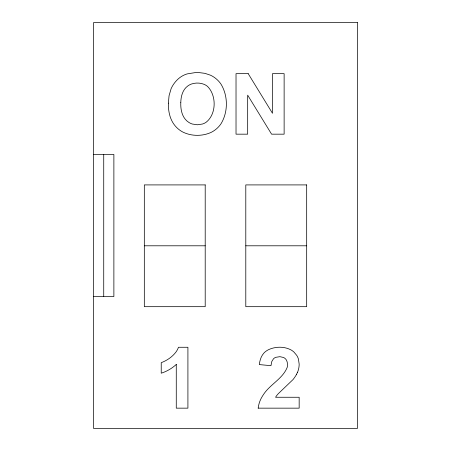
<?xml version="1.0" encoding="UTF-8"?>
<svg xmlns="http://www.w3.org/2000/svg" width="451" height="451" viewBox="0 0 451 451"><rect width="100%" height="100%" fill="white"/><g stroke="black" fill="none" stroke-linecap="round" stroke-linejoin="round"><path stroke-width="0.68" d="M297.48 372.357L296.313 374.713M93.582 154.468L113.877 154.468L113.877 296.532L93.582 296.532M144.32 245.795L205.205 245.795M245.795 245.795L306.68 245.795M258.197 408.155L299.165 408.155L299.165 397.258L275.561 397.258A20.177 20.177 0 0 1 277.805 394.253A17.95 17.95 0 0 1 278.414 393.571L292.958 379.635A36.931 36.931 0 0 0 296.33 374.719M176.268 364.414L176.268 408.155L187.915 408.155L187.915 347.27L178.466 347.27A19.483 19.483 0 0 1 176.087 351.87C172.395 356.848 167.005 360.518 161.232 362.677L161.232 373.202L162.304 372.836A40.269 40.269 0 0 0 176.29 364.442M103.73 154.468L103.73 296.532M258.164 408.149A28.447 28.447 0 0 1 262.217 396.508A26.953 26.953 0 0 1 263.136 395.065C269.608 384.596 282.54 379.015 287.174 367.43A10.762 10.762 0 0 0 287.518 364.769L287.214 362.097L286.503 360.253A6.438 6.438 0 0 0 285.37 358.765A6.737 6.737 0 0 0 283.538 357.485L279.919 356.673L275.741 357.327A7.148 7.148 0 0 0 273.52 358.754L271.784 361.533L270.978 365.688L259.325 364.583C259.799 360.411 261.061 356.127 263.982 352.992A13.536 13.536 0 0 1 265.893 351.301A19.269 19.269 0 0 1 268.83 349.536C275.781 346.424 284.372 346.329 291.137 349.987A16.208 16.208 0 0 1 293.973 352.101L296.713 355.349A15.12 15.12 0 0 1 298.432 359.058L299.165 364.109A20.797 20.797 0 0 1 297.497 372.363M168.386 103.138C168.246 109.813 169.317 116.719 172.789 122.52A25.82 25.82 0 0 0 175.276 125.981A26.175 26.175 0 0 0 178.275 128.975A25.019 25.019 0 0 0 182.886 132.075C191.387 136.253 201.822 136.394 210.51 132.673A25.126 25.126 0 0 0 216.35 128.947A26.395 26.395 0 0 0 218.397 127.002A25.69 25.69 0 0 0 221.069 123.664C228.167 111.966 228.144 95.888 221.024 84.207A25.673 25.673 0 0 0 219.293 81.924A26.575 26.575 0 0 0 216.271 78.908A25.363 25.363 0 0 0 210.403 75.17L204.957 73.35L198.857 72.566A42.039 42.039 0 0 0 195.435 72.572L187.261 73.885A26.699 26.699 0 0 0 184.369 74.939A23.486 23.486 0 0 0 177.125 79.974A28.825 28.825 0 0 0 171.092 88.723L169.057 95.759L168.386 103.138M180.795 102.591C180.473 109.785 182.181 118.089 188.642 122.266A14.539 14.539 0 0 0 192.312 124.031L197.369 124.775L202.426 124.036A14.398 14.398 0 0 0 206.079 122.289C216.497 114.199 216.672 95.533 207.55 86.44A14.24 14.24 0 0 0 204.094 84.337C200.097 82.702 195.475 82.64 191.399 84.049A14.409 14.409 0 0 0 187.808 85.972C182.57 89.71 180.896 96.486 180.795 102.591M357.417 22.55L93.582 22.55L93.582 428.45L357.417 428.45L357.417 22.55M248.202 73.665L236.025 73.665L236.025 134.172L247.672 134.172L247.672 95.155L271.587 134.172L284.13 134.172L284.13 73.665L272.477 73.665L272.477 113.28L248.202 73.665M205.205 184.91L144.32 184.91L144.32 306.68L205.205 306.68L205.205 184.91M306.68 184.91L245.795 184.91L245.795 306.68L306.68 306.68L306.68 184.91"/></g></svg>
